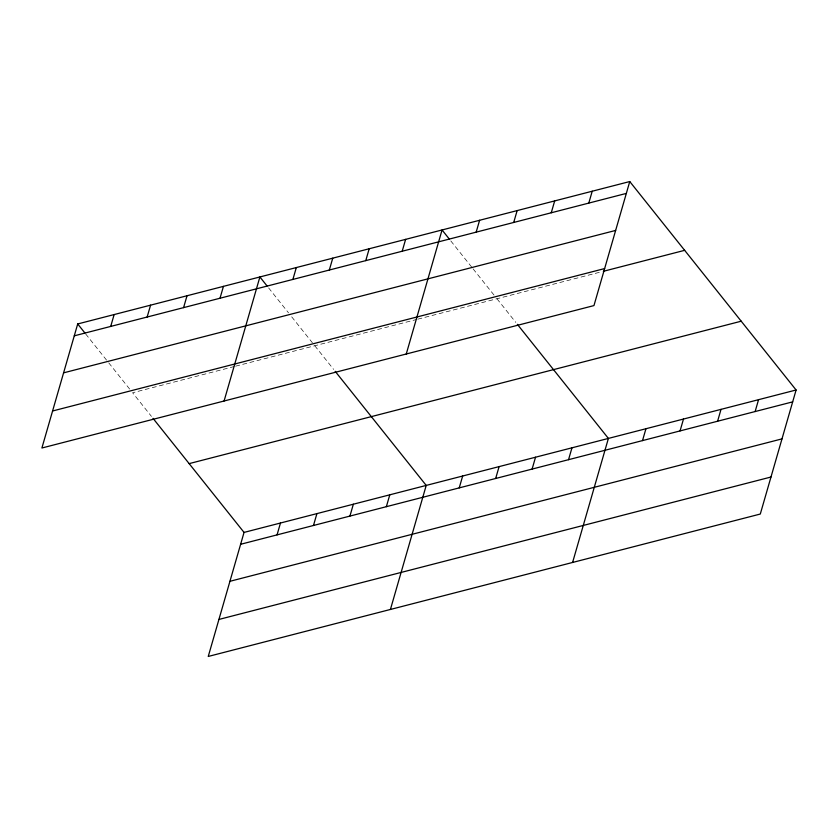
<?xml version="1.0" encoding="UTF-8"?>
<svg xmlns="http://www.w3.org/2000/svg" width="838" height="838" viewBox="0 0 838 838"><rect width="100%" height="100%" fill="white"/><g stroke="black" fill="none" stroke-linecap="round" stroke-linejoin="round"><path stroke-width="0.63" stroke-dasharray="4.19 3.14" d="M234.368 366.499L132.593 392.75L151.448 416.381M235.625 366.175L416.538 319.498M417.795 319.173L602.061 271.638M450.813 240.935L472.286 267.846M473.082 268.851L494.567 295.762M496.955 298.757L515.799 322.379M268.631 287.926L288.523 312.857M291.708 316.848L312.385 342.763M314.774 345.759L333.629 369.38M85.654 333.933L107.934 361.848M108.731 362.844L130.204 389.764"/><path stroke-width="1.26" d="M77.704 323.96L41.9 448.005L593.953 305.587L629.757 181.542L77.704 323.96L84.858 332.937M110.71 326.432L114.136 314.564M147.153 317.026L150.578 305.168M183.585 307.63L187.01 295.762M220.017 298.234L223.442 286.366M224.081 401.004L259.885 276.969L267.039 285.936M292.891 279.431L296.317 267.563M153.019 418.351L244.047 532.413L208.243 656.458L760.296 514.04L796.1 389.995L629.757 181.542M329.324 270.025L332.749 258.167M277.053 534.885L280.479 523.017M365.766 260.628L369.191 248.76M313.485 525.478L316.911 513.621M402.198 251.232L405.623 239.364M349.928 516.082L353.353 504.214M406.262 354.003L442.055 229.968L449.22 238.935M386.36 506.686L389.785 494.818M476.173 232.147L479.598 220.279M390.424 609.456L426.217 485.422L335.2 371.349M513.715 222.458L517.14 210.6M459.234 487.884L462.66 476.015M551.257 212.779L554.683 200.911M495.667 478.477L499.092 466.619M588.8 203.089L592.215 191.221M532.109 469.081L535.534 457.213M568.541 459.685L571.966 447.817M572.595 562.455L608.398 438.421L517.371 324.348M642.516 440.599L645.941 428.731M680.058 430.91L683.483 419.052M717.6 421.231L721.015 409.363M755.132 411.542L758.558 399.674M74.278 335.829L626.332 193.41M63.594 372.847L615.647 230.429M52.585 410.987L604.638 268.569M603.318 271.313L684.656 250.332M189.147 463.624L741.211 321.205M244.047 532.413L796.1 389.995M240.621 544.281L792.675 401.863M229.937 581.3L781.99 438.882M218.928 619.439L770.981 477.021"/></g></svg>
